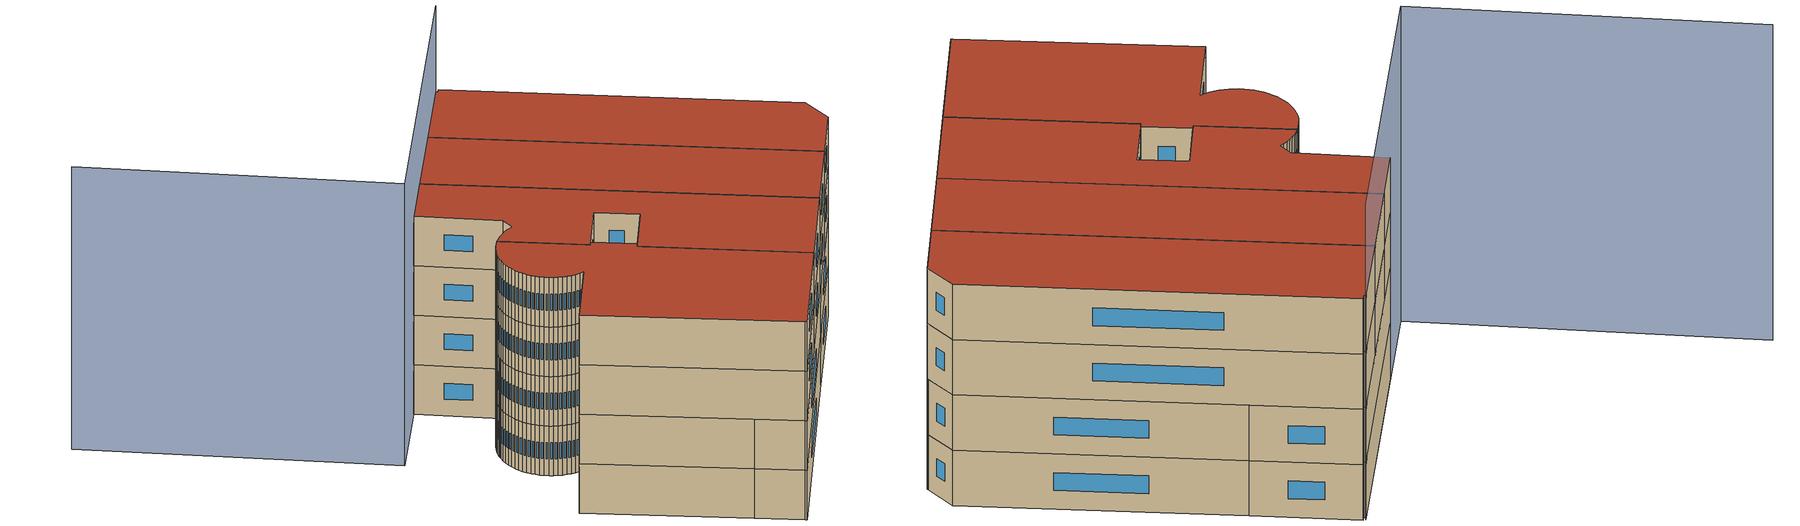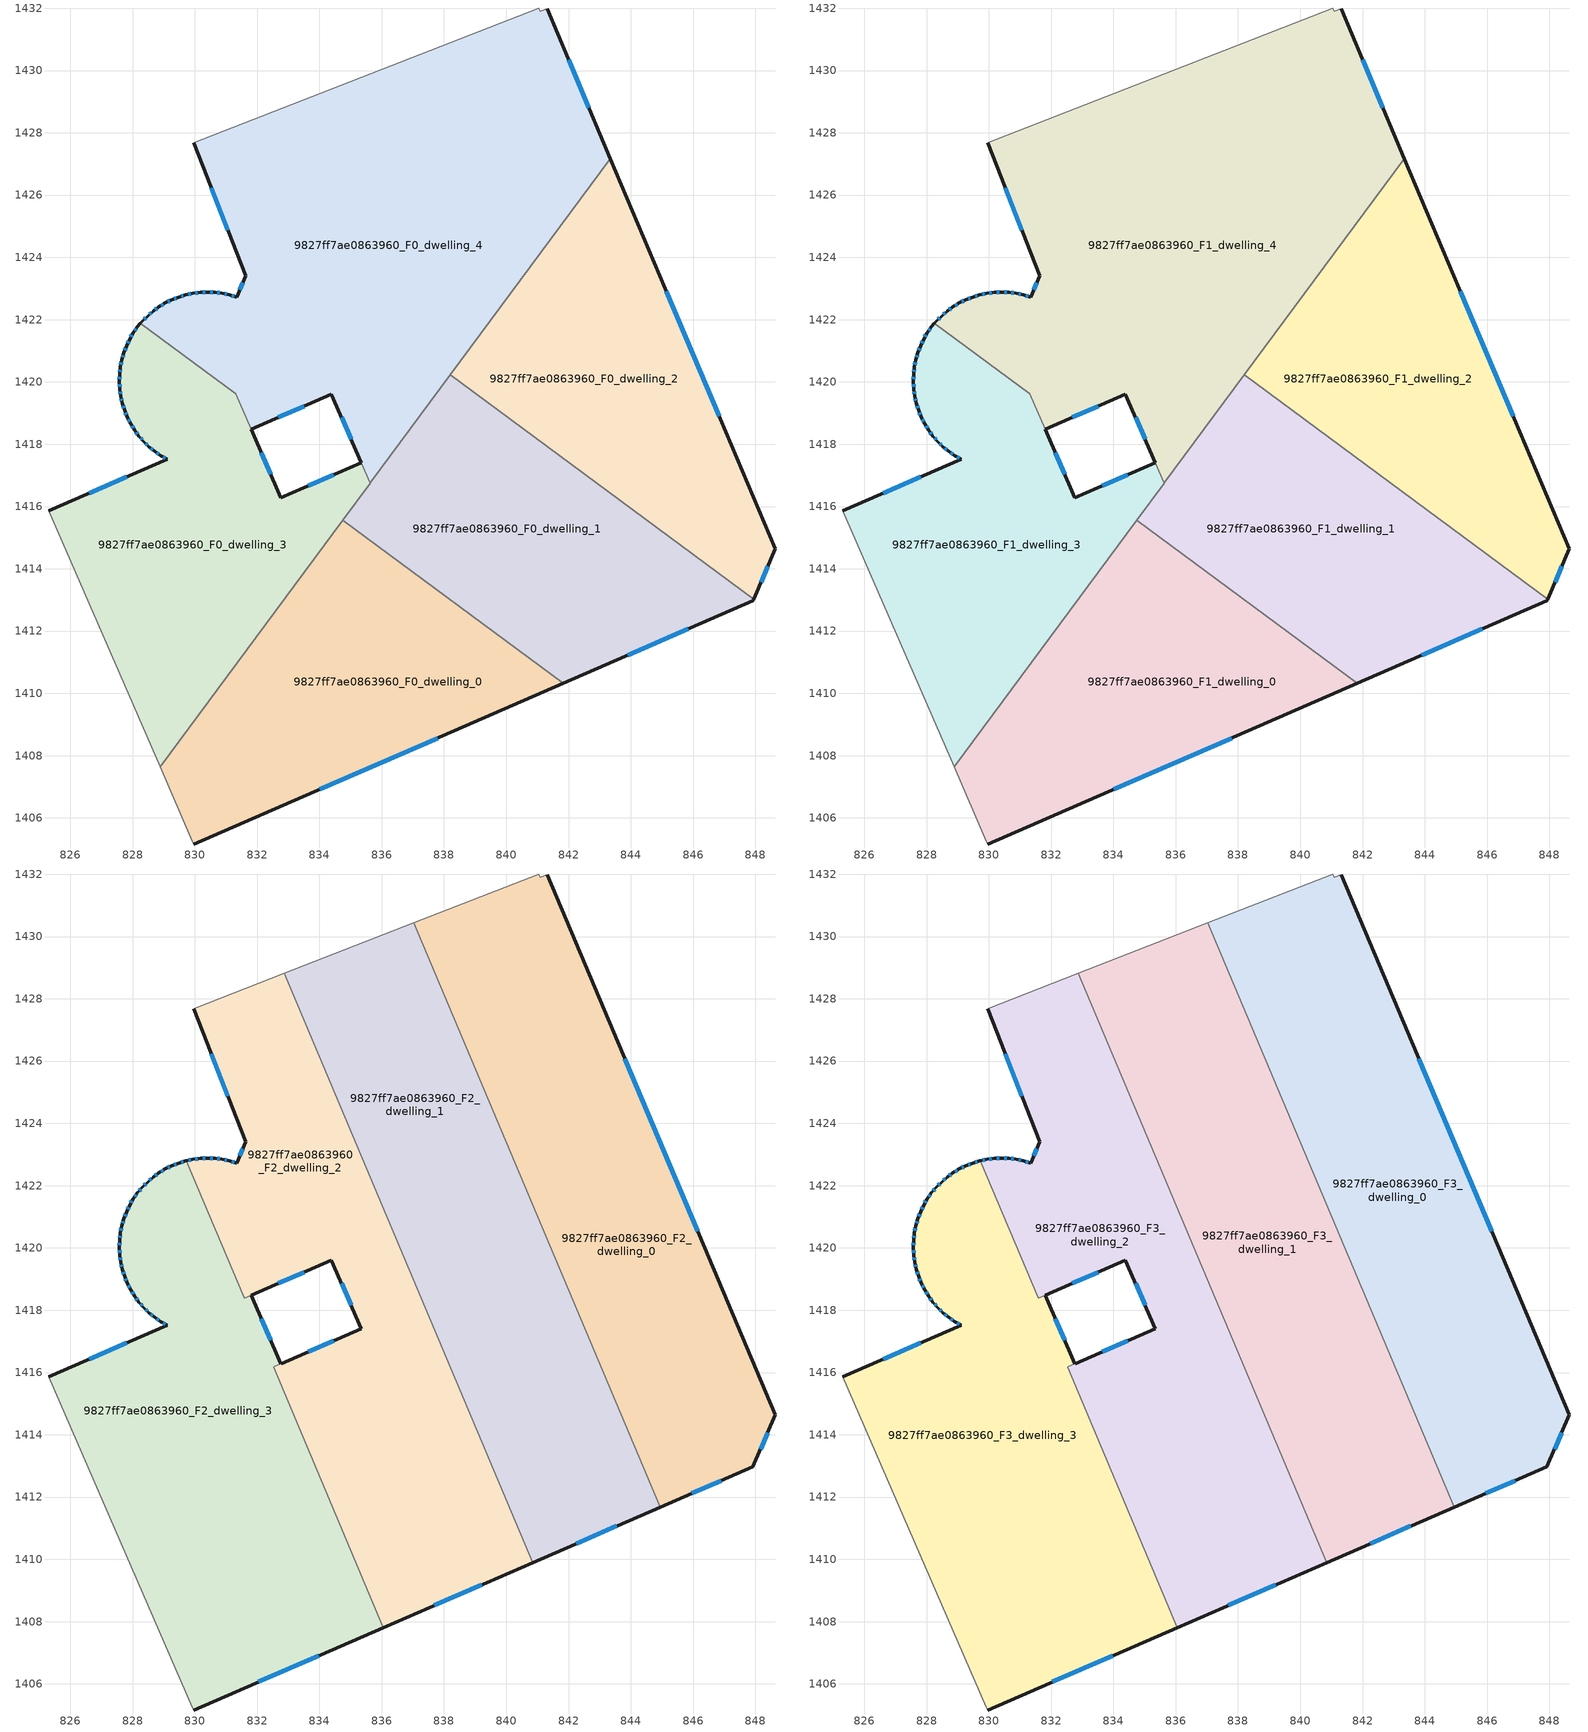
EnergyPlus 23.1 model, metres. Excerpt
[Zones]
9827ff7ae0863960_F0_dwelling_0
 floor ground (EU_floor_Construction): 841.83,1410.32 829.97,1405.16 829.93,1405.25 828.89,1407.64 834.75,1415.57 z0
 wall outside (EU_wall_Construction): 829.97,1405.16 841.83,1410.32 z0:3
 wall to 9827ff7ae0863960_F0_dwelling_1 (EU_wall_Construction): 841.83,1410.32 834.75,1415.57 z0:3
 wall adiabatic (EU_wall_Construction): 828.89,1407.64 829.93,1405.25 829.97,1405.16 z0:3
 wall to 9827ff7ae0863960_F0_dwelling_3 (EU_wall_Construction): 834.75,1415.57 828.89,1407.64 z0:3
 window (EU_Window_Construction): 834,1406.92 837.79,1408.57 z1.02:1.98
9827ff7ae0863960_F0_dwelling_1
 floor ground (EU_floor_Construction): 847.94,1413.02 847.92,1412.97 841.83,1410.32 834.75,1415.57 838.21,1420.23 z0
 wall outside (EU_wall_Construction): 841.83,1410.32 847.92,1412.97 847.94,1413.02 z0:3
 wall to 9827ff7ae0863960_F0_dwelling_2 (EU_wall_Construction): 847.94,1413.02 838.21,1420.23 z0:3
 wall to 9827ff7ae0863960_F0_dwelling_4 (EU_wall_Construction): 838.21,1420.23 835.63,1416.76 z0:3
 wall to 9827ff7ae0863960_F0_dwelling_3 (EU_wall_Construction): 835.63,1416.75 834.75,1415.56 z0:3
 window (EU_Window_Construction): 843.9,1411.22 845.85,1412.07 z1.02:1.98
9827ff7ae0863960_F0_dwelling_2
 floor ground (EU_floor_Construction): 843.34,1427.17 848.64,1414.64 847.94,1413.02 838.21,1420.23 z0
 wall outside (EU_wall_Construction): 847.94,1413.02 848.64,1414.64 843.34,1427.17 z0:3
 wall to 9827ff7ae0863960_F0_dwelling_4 (EU_wall_Construction): 843.34,1427.17 838.21,1420.23 z0:3
 window (EU_Window_Construction): 846.83,1418.9 845.14,1422.91 / 848.18,1413.57 848.4,1414.09 z1.02:1.98
9827ff7ae0863960_F0_dwelling_3
 floor ground (EU_floor_Construction): 835.34,1417.41 835.63,1416.75 828.89,1407.64 825.31,1415.87 829.11,1417.52 828.91,1417.63 828.71,1417.77 828.53,1417.92 828.36,1418.08 828.2,1418.26 828.07,1418.45 827.94,1418.66 827.83,1418.87 827.74,1419.08 827.67,1419.31 827.62,1419.54 827.59,1419.77 827.58,1420.01 827.58,1420.24 827.61,1420.48 827.66,1420.71 827.72,1420.94 827.81,1421.16 827.91,1421.38 828.02,1421.58 828.16,1421.77 828.26,1421.88 831.31,1419.62 832.76,1416.28 z0
 wall outside (EU_wall_Construction): 828.26,1421.88 828.16,1421.77 828.02,1421.58 827.91,1421.38 827.81,1421.16 827.72,1420.94 827.66,1420.71 827.61,1420.48 827.58,1420.24 827.58,1420.01 827.59,1419.77 827.62,1419.54 827.67,1419.31 827.74,1419.08 827.83,1418.87 827.94,1418.66 828.07,1418.45 828.2,1418.26 828.36,1418.08 828.53,1417.92 828.71,1417.77 828.91,1417.63 829.11,1417.52 825.31,1415.87 / 835.34,1417.41 832.76,1416.28 831.81,1418.48 z0:3
 wall to 9827ff7ae0863960_F0_dwelling_4 (EU_wall_Construction): 831.81,1418.48 831.31,1419.62 828.26,1421.88 / 835.63,1416.75 835.34,1417.41 z0:3
 wall adiabatic (EU_wall_Construction): 825.31,1415.87 828.89,1407.64 z0:3
 window (EU_Window_Construction): 828.11,1418.39 828.15,1418.33 / 827.98,1418.59 828.02,1418.52 / 827.87,1418.79 827.9,1418.73 / 827.77,1419.01 827.8,1418.94 / 827.7,1419.23 827.72,1419.16 / 827.64,1419.46 827.65,1419.39 / 827.6,1419.69 827.61,1419.62 / 827.58,1419.93 827.59,1419.85 / 827.58,1420.16 827.58,1420.09 / 827.6,1420.4 827.59,1420.32 / 827.64,1420.63 827.63,1420.56 / 827.7,1420.86 827.68,1420.79 / 827.78,1421.09 827.75,1421.02 / 827.87,1421.3 827.84,1421.24 / 827.98,1421.51 827.94,1421.44 / 828.11,1421.71 828.07,1421.64 / 832.44,1417.03 832.13,1417.73 / 834.47,1417.02 833.64,1416.66 / 827.82,1416.96 826.6,1416.43 / 828.98,1417.59 829.04,1417.56 / 828.78,1417.72 828.84,1417.68 / 828.59,1417.87 828.65,1417.82 / 828.42,1418.03 828.47,1417.97 / 828.26,1418.2 828.31,1418.14 z1.02:1.98
9827ff7ae0863960_F0_dwelling_4
 floor ground (EU_floor_Construction): 841.31,1431.98 843.34,1427.17 835.63,1416.75 834.39,1419.61 831.81,1418.48 831.31,1419.62 828.26,1421.88 828.31,1421.95 828.48,1422.12 828.66,1422.27 828.85,1422.41 829.06,1422.54 829.26,1422.64 829.48,1422.72 829.71,1422.8 829.94,1422.84 830.18,1422.88 830.41,1422.88 830.65,1422.87 830.88,1422.85 831.11,1422.79 831.34,1422.73 831.63,1423.41 829.96,1427.68 841.04,1432.01 841.09,1431.91 z0
 wall outside (EU_wall_Construction): 831.81,1418.48 834.39,1419.61 835.34,1417.41 / 829.96,1427.68 831.63,1423.41 831.34,1422.73 831.11,1422.79 830.88,1422.85 830.65,1422.87 830.41,1422.88 830.18,1422.88 829.94,1422.84 829.71,1422.8 829.48,1422.72 829.26,1422.64 829.06,1422.54 828.85,1422.41 828.66,1422.27 828.48,1422.12 828.31,1421.95 828.26,1421.88 / 843.34,1427.17 841.31,1431.98 z0:3
 wall adiabatic (EU_wall_Construction): 841.31,1431.98 841.09,1431.91 841.04,1432.01 829.96,1427.68 z0:3
 window (EU_Window_Construction): 834.71,1418.86 835.02,1418.16 / 832.68,1418.87 833.51,1419.23 / 828.43,1422.06 828.37,1422.01 / 828.6,1422.22 828.54,1422.17 / 828.78,1422.36 828.72,1422.32 / 828.98,1422.49 828.92,1422.45 / 829.19,1422.6 829.13,1422.57 / 829.41,1422.69 829.34,1422.67 / 829.63,1422.77 829.56,1422.75 / 829.86,1422.83 829.79,1422.81 / 830.1,1422.86 830.02,1422.85 / 830.33,1422.88 830.26,1422.88 / 830.57,1422.88 830.49,1422.88 / 830.8,1422.86 830.73,1422.87 / 831.03,1422.81 830.96,1422.83 / 831.26,1422.75 831.19,1422.77 / 831.53,1423.18 831.44,1422.96 / 830.53,1426.23 831.06,1424.86 / 842.65,1428.81 842,1430.35 z1.02:1.98
9827ff7ae0863960_F1_dwelling_0
 floor to 9827ff7ae0863960_F0_dwelling_0 (EU_floor_Construction): 841.83,1410.32 829.97,1405.16 829.93,1405.25 828.89,1407.64 834.75,1415.57 z3
 wall outside (EU_wall_Construction): 829.97,1405.16 841.83,1410.32 z3:6
 wall to 9827ff7ae0863960_F1_dwelling_1 (EU_wall_Construction): 841.83,1410.32 834.75,1415.57 z3:6
 wall adiabatic (EU_wall_Construction): 828.89,1407.64 829.93,1405.25 829.97,1405.16 z3:6
 wall to 9827ff7ae0863960_F1_dwelling_3 (EU_wall_Construction): 834.75,1415.57 828.89,1407.64 z3:6
 window (EU_Window_Construction): 834,1406.92 837.79,1408.57 z4.02:4.98
9827ff7ae0863960_F1_dwelling_1
 floor to 9827ff7ae0863960_F0_dwelling_1 (EU_floor_Construction): 847.94,1413.02 847.92,1412.97 841.83,1410.32 834.75,1415.57 838.21,1420.23 z3
 wall outside (EU_wall_Construction): 841.83,1410.32 847.92,1412.97 847.94,1413.02 z3:6
 wall to 9827ff7ae0863960_F1_dwelling_2 (EU_wall_Construction): 847.94,1413.02 838.21,1420.23 z3:6
 wall to 9827ff7ae0863960_F1_dwelling_4 (EU_wall_Construction): 838.21,1420.23 835.63,1416.76 z3:6
 wall to 9827ff7ae0863960_F1_dwelling_3 (EU_wall_Construction): 835.63,1416.75 834.75,1415.56 z3:6
 window (EU_Window_Construction): 843.9,1411.22 845.85,1412.07 z4.02:4.98
9827ff7ae0863960_F1_dwelling_2
 floor to 9827ff7ae0863960_F0_dwelling_2 (EU_floor_Construction): 843.34,1427.17 848.64,1414.64 847.94,1413.02 838.21,1420.23 z3
 wall outside (EU_wall_Construction): 847.94,1413.02 848.64,1414.64 843.34,1427.17 z3:6
 wall to 9827ff7ae0863960_F1_dwelling_4 (EU_wall_Construction): 843.34,1427.17 838.21,1420.23 z3:6
 window (EU_Window_Construction): 846.83,1418.9 845.14,1422.91 / 848.18,1413.57 848.4,1414.09 z4.02:4.98
9827ff7ae0863960_F1_dwelling_3
 floor to 9827ff7ae0863960_F0_dwelling_3 (EU_floor_Construction): 835.34,1417.41 835.63,1416.75 828.89,1407.64 825.31,1415.87 829.11,1417.52 828.91,1417.63 828.71,1417.77 828.53,1417.92 828.36,1418.08 828.2,1418.26 828.07,1418.45 827.94,1418.66 827.83,1418.87 827.74,1419.08 827.67,1419.31 827.62,1419.54 827.59,1419.77 827.58,1420.01 827.58,1420.24 827.61,1420.48 827.66,1420.71 827.72,1420.94 827.81,1421.16 827.91,1421.38 828.02,1421.58 828.16,1421.77 828.26,1421.88 831.31,1419.62 832.76,1416.28 z3
 wall outside (EU_wall_Construction): 828.26,1421.88 828.16,1421.77 828.02,1421.58 827.91,1421.38 827.81,1421.16 827.72,1420.94 827.66,1420.71 827.61,1420.48 827.58,1420.24 827.58,1420.01 827.59,1419.77 827.62,1419.54 827.67,1419.31 827.74,1419.08 827.83,1418.87 827.94,1418.66 828.07,1418.45 828.2,1418.26 828.36,1418.08 828.53,1417.92 828.71,1417.77 828.91,1417.63 829.11,1417.52 825.31,1415.87 / 835.34,1417.41 832.76,1416.28 831.81,1418.48 z3:6
 wall to 9827ff7ae0863960_F1_dwelling_4 (EU_wall_Construction): 831.81,1418.48 831.31,1419.62 828.26,1421.88 / 835.63,1416.75 835.34,1417.41 z3:6
 wall adiabatic (EU_wall_Construction): 825.31,1415.87 828.89,1407.64 z3:6
 window (EU_Window_Construction): 828.11,1418.39 828.15,1418.33 / 827.98,1418.59 828.02,1418.52 / 827.87,1418.79 827.9,1418.73 / 827.77,1419.01 827.8,1418.94 / 827.7,1419.23 827.72,1419.16 / 827.64,1419.46 827.65,1419.39 / 827.6,1419.69 827.61,1419.62 / 827.58,1419.93 827.59,1419.85 / 827.58,1420.16 827.58,1420.09 / 827.6,1420.4 827.59,1420.32 / 827.64,1420.63 827.63,1420.56 / 827.7,1420.86 827.68,1420.79 / 827.78,1421.09 827.75,1421.02 / 827.87,1421.3 827.84,1421.24 / 827.98,1421.51 827.94,1421.44 / 828.11,1421.71 828.07,1421.64 / 832.44,1417.03 832.13,1417.73 / 834.47,1417.02 833.64,1416.66 / 827.82,1416.96 826.6,1416.43 / 828.98,1417.59 829.04,1417.56 / 828.78,1417.72 828.84,1417.68 / 828.59,1417.87 828.65,1417.82 / 828.42,1418.03 828.47,1417.97 / 828.26,1418.2 828.31,1418.14 z4.02:4.98
9827ff7ae0863960_F1_dwelling_4
 floor to 9827ff7ae0863960_F0_dwelling_4 (EU_floor_Construction): 841.31,1431.98 843.34,1427.17 835.63,1416.75 834.39,1419.61 831.81,1418.48 831.31,1419.62 828.26,1421.88 828.31,1421.95 828.48,1422.12 828.66,1422.27 828.85,1422.41 829.06,1422.54 829.26,1422.64 829.48,1422.72 829.71,1422.8 829.94,1422.84 830.18,1422.88 830.41,1422.88 830.65,1422.87 830.88,1422.85 831.11,1422.79 831.34,1422.73 831.63,1423.41 829.96,1427.68 841.04,1432.01 841.09,1431.91 z3
 wall outside (EU_wall_Construction): 831.81,1418.48 834.39,1419.61 835.34,1417.41 / 829.96,1427.68 831.63,1423.41 831.34,1422.73 831.11,1422.79 830.88,1422.85 830.65,1422.87 830.41,1422.88 830.18,1422.88 829.94,1422.84 829.71,1422.8 829.48,1422.72 829.26,1422.64 829.06,1422.54 828.85,1422.41 828.66,1422.27 828.48,1422.12 828.31,1421.95 828.26,1421.88 / 843.34,1427.17 841.31,1431.98 z3:6
 wall adiabatic (EU_wall_Construction): 841.31,1431.98 841.09,1431.91 841.04,1432.01 829.96,1427.68 z3:6
 window (EU_Window_Construction): 834.71,1418.86 835.02,1418.16 / 832.68,1418.87 833.51,1419.23 / 828.43,1422.06 828.37,1422.01 / 828.6,1422.22 828.54,1422.17 / 828.78,1422.36 828.72,1422.32 / 828.98,1422.49 828.92,1422.45 / 829.19,1422.6 829.13,1422.57 / 829.41,1422.69 829.34,1422.67 / 829.63,1422.77 829.56,1422.75 / 829.86,1422.83 829.79,1422.81 / 830.1,1422.86 830.02,1422.85 / 830.33,1422.88 830.26,1422.88 / 830.57,1422.88 830.49,1422.88 / 830.8,1422.86 830.73,1422.87 / 831.03,1422.81 830.96,1422.83 / 831.26,1422.75 831.19,1422.77 / 831.53,1423.18 831.44,1422.96 / 830.53,1426.23 831.06,1424.86 / 842.65,1428.81 842,1430.35 z4.02:4.98
9827ff7ae0863960_F2_dwelling_0
 floor to 9827ff7ae0863960_F1_dwelling_2 (EU_floor_Construction): 843.34,1427.17 848.64,1414.64 847.94,1413.02 842.76,1416.86 840.2,1422.93 z6
 floor to 9827ff7ae0863960_F1_dwelling_1 (EU_floor_Construction): 847.94,1413.02 847.92,1412.97 844.95,1411.68 842.76,1416.86 z6
 floor to 9827ff7ae0863960_F1_dwelling_4 (EU_floor_Construction): 841.31,1431.98 843.34,1427.17 840.2,1422.93 837.03,1430.44 841.04,1432.01 841.09,1431.91 z6
 wall outside (EU_wall_Construction): 844.95,1411.68 847.92,1412.97 848.64,1414.64 841.31,1431.98 z6:9
 wall adiabatic (EU_wall_Construction): 841.31,1431.98 841.09,1431.91 841.04,1432.01 837.03,1430.44 z6:9
 wall to 9827ff7ae0863960_F2_dwelling_1 (EU_wall_Construction): 837.03,1430.44 844.95,1411.68 z6:9
 window (EU_Window_Construction): 846.14,1420.54 843.8,1426.08 / 848.16,1413.54 848.39,1414.07 / 845.96,1412.12 846.91,1412.53 z7.02:7.98
9827ff7ae0863960_F2_dwelling_1
 floor to 9827ff7ae0863960_F1_dwelling_1 (EU_floor_Construction): 842.76,1416.86 844.95,1411.68 841.83,1410.32 840.14,1411.57 837.11,1418.76 838.21,1420.23 z6
 floor to 9827ff7ae0863960_F1_dwelling_2 (EU_floor_Construction): 840.2,1422.93 842.76,1416.86 838.21,1420.23 z6
 floor to 9827ff7ae0863960_F1_dwelling_0 (EU_floor_Construction): 841.83,1410.32 840.85,1409.9 840.14,1411.57 z6
 floor to 9827ff7ae0863960_F1_dwelling_4 (EU_floor_Construction): 837.03,1430.44 840.2,1422.93 837.11,1418.76 832.87,1428.81 z6
 wall outside (EU_wall_Construction): 840.85,1409.9 844.95,1411.68 z6:9
 wall to 9827ff7ae0863960_F2_dwelling_2 (EU_wall_Construction): 832.87,1428.81 840.85,1409.9 z6:9
 wall adiabatic (EU_wall_Construction): 837.03,1430.44 832.87,1428.81 z6:9
 window (EU_Window_Construction): 842.25,1410.5 843.55,1411.07 z7.02:7.98
9827ff7ae0863960_F2_dwelling_2
 floor to 9827ff7ae0863960_F1_dwelling_4 (EU_floor_Construction): 832.87,1428.81 837.11,1418.76 835.63,1416.75 834.39,1419.61 831.8,1418.48 831.31,1419.62 830.96,1419.88 829.73,1422.8 829.94,1422.84 830.18,1422.88 830.41,1422.88 830.65,1422.87 830.88,1422.85 831.11,1422.79 831.34,1422.73 831.63,1423.41 829.96,1427.68 z6
 floor to 9827ff7ae0863960_F1_dwelling_0 (EU_floor_Construction): 840.14,1411.57 840.85,1409.9 836.06,1407.81 833.5,1413.88 834.75,1415.57 z6
 floor to 9827ff7ae0863960_F1_dwelling_1 (EU_floor_Construction): 837.11,1418.76 840.14,1411.57 834.75,1415.57 z6
 floor to 9827ff7ae0863960_F1_dwelling_3 (EU_floor_Construction): 831.31,1419.62 831.8,1418.48 831.59,1418.39 830.96,1419.88 z6; 835.34,1417.41 835.63,1416.75 833.5,1413.88 832.53,1416.17 z6
 wall outside (EU_wall_Construction): 829.96,1427.68 831.63,1423.41 831.34,1422.73 831.11,1422.79 830.88,1422.85 830.65,1422.87 830.41,1422.88 830.18,1422.88 829.94,1422.84 829.73,1422.8 / 836.06,1407.81 840.85,1409.9 / 831.8,1418.48 834.39,1419.61 835.34,1417.41 832.77,1416.28 z6:9
 wall adiabatic (EU_wall_Construction): 832.87,1428.81 829.96,1427.68 z6:9
 wall to 9827ff7ae0863960_F2_dwelling_3 (EU_wall_Construction): 832.76,1416.28 832.53,1416.18 / 831.59,1418.39 831.8,1418.48 / 829.73,1422.8 831.59,1418.4 / 832.53,1416.17 836.06,1407.81 z6:9
 window (EU_Window_Construction): 834.47,1417.02 833.64,1416.67 / 834.71,1418.86 835.02,1418.16 / 829.87,1422.83 829.8,1422.81 / 830.1,1422.86 830.02,1422.85 / 830.33,1422.88 830.26,1422.88 / 830.57,1422.88 830.49,1422.88 / 830.8,1422.86 830.73,1422.87 / 831.03,1422.81 830.96,1422.83 / 831.26,1422.75 831.19,1422.77 / 831.53,1423.18 831.44,1422.96 / 830.53,1426.23 831.06,1424.86 / 837.69,1408.52 839.22,1409.19 / 832.68,1418.87 833.51,1419.23 z7.02:7.98
9827ff7ae0863960_F2_dwelling_3
 floor to 9827ff7ae0863960_F1_dwelling_0 (EU_floor_Construction): 833.5,1413.88 836.06,1407.81 829.97,1405.16 829.93,1405.25 828.89,1407.64 z6
 floor to 9827ff7ae0863960_F1_dwelling_3 (EU_floor_Construction): 830.96,1419.88 831.59,1418.39 831.81,1418.48 832.76,1416.28 832.53,1416.18 833.5,1413.88 828.89,1407.64 825.31,1415.87 829.11,1417.52 828.91,1417.63 828.71,1417.77 828.53,1417.92 828.36,1418.08 828.2,1418.26 828.07,1418.45 827.94,1418.66 827.83,1418.87 827.74,1419.08 827.67,1419.31 827.62,1419.54 827.59,1419.77 827.58,1420.01 827.58,1420.24 827.61,1420.48 827.66,1420.71 827.72,1420.94 827.81,1421.16 827.91,1421.38 828.02,1421.58 828.16,1421.77 828.26,1421.88 z6
 floor to 9827ff7ae0863960_F1_dwelling_4 (EU_floor_Construction): 829.73,1422.8 830.96,1419.88 828.26,1421.88 828.31,1421.95 828.48,1422.12 828.66,1422.27 828.85,1422.41 829.06,1422.54 829.26,1422.64 829.48,1422.72 829.71,1422.8 z6
 wall outside (EU_wall_Construction): 829.73,1422.8 829.71,1422.8 829.48,1422.72 829.26,1422.64 829.06,1422.54 828.85,1422.41 828.66,1422.27 828.48,1422.12 828.31,1421.95 828.16,1421.77 828.02,1421.58 827.91,1421.38 827.81,1421.16 827.72,1420.94 827.66,1420.71 827.61,1420.48 827.58,1420.24 827.58,1420.01 827.59,1419.77 827.62,1419.54 827.67,1419.31 827.74,1419.08 827.83,1418.87 827.94,1418.66 828.07,1418.45 828.2,1418.26 828.36,1418.08 828.53,1417.92 828.71,1417.77 828.91,1417.63 829.11,1417.52 825.31,1415.87 / 832.76,1416.28 831.81,1418.48 / 829.97,1405.16 836.06,1407.81 z6:9
 wall adiabatic (EU_wall_Construction): 825.31,1415.87 829.93,1405.25 829.97,1405.16 z6:9
 window (EU_Window_Construction): 828.78,1417.72 828.84,1417.68 / 828.59,1417.87 828.65,1417.82 / 828.42,1418.03 828.47,1417.97 / 828.26,1418.2 828.31,1418.14 / 828.11,1418.39 828.15,1418.33 / 827.98,1418.59 828.02,1418.52 / 827.87,1418.79 827.9,1418.73 / 827.77,1419.01 827.8,1418.94 / 827.7,1419.23 827.72,1419.16 / 827.64,1419.46 827.65,1419.39 / 827.6,1419.69 827.61,1419.62 / 827.58,1419.93 827.59,1419.85 / 827.58,1420.16 827.58,1420.09 / 827.6,1420.4 827.59,1420.32 / 827.64,1420.63 827.63,1420.56 / 827.7,1420.86 827.68,1420.79 / 827.78,1421.09 827.75,1421.02 / 827.87,1421.3 827.84,1421.24 / 827.98,1421.51 827.94,1421.44 / 828.11,1421.71 828.07,1421.64 / 828.26,1421.89 828.21,1421.83 / 828.43,1422.06 828.37,1422.01 / 828.6,1422.22 828.54,1422.17 / 828.78,1422.36 828.72,1422.32 / 828.98,1422.49 828.92,1422.45 / 829.19,1422.6 829.13,1422.57 / 829.41,1422.69 829.34,1422.67 / 829.63,1422.77 829.56,1422.75 / 832.44,1417.03 832.13,1417.73 / 832.04,1406.06 833.98,1406.91 / 827.82,1416.96 826.6,1416.43 / 828.98,1417.59 829.04,1417.56 z7.02:7.98
9827ff7ae0863960_F3_dwelling_0
 floor to 9827ff7ae0863960_F2_dwelling_0 (EU_floor_Construction): 841.31,1431.98 848.64,1414.64 847.92,1412.97 844.95,1411.68 837.03,1430.44 841.04,1432.01 841.09,1431.91 z9
 wall outside (EU_wall_Construction): 844.95,1411.68 847.92,1412.97 848.64,1414.64 841.31,1431.98 z9:12
 wall adiabatic (EU_wall_Construction): 841.31,1431.98 841.09,1431.91 841.04,1432.01 837.03,1430.44 z9:12
 wall to 9827ff7ae0863960_F3_dwelling_1 (EU_wall_Construction): 837.03,1430.44 844.95,1411.68 z9:12
 window (EU_Window_Construction): 846.14,1420.54 843.8,1426.08 / 848.16,1413.54 848.39,1414.07 / 845.96,1412.12 846.91,1412.53 z10.02:10.98
 roof outside (EU_roof_Construction): 847.92,1412.97 848.64,1414.64 841.31,1431.98 841.09,1431.91 841.04,1432.01 837.03,1430.44 844.95,1411.68 z12
9827ff7ae0863960_F3_dwelling_1
 floor to 9827ff7ae0863960_F2_dwelling_1 (EU_floor_Construction): 837.03,1430.44 844.95,1411.68 840.85,1409.9 832.87,1428.81 z9
 wall outside (EU_wall_Construction): 840.85,1409.9 844.95,1411.68 z9:12
 wall to 9827ff7ae0863960_F3_dwelling_2 (EU_wall_Construction): 832.87,1428.81 840.85,1409.9 z9:12
 wall adiabatic (EU_wall_Construction): 837.03,1430.44 832.87,1428.81 z9:12
 window (EU_Window_Construction): 842.25,1410.5 843.55,1411.07 z10.02:10.98
 roof outside (EU_roof_Construction): 844.95,1411.68 837.03,1430.44 832.87,1428.81 840.85,1409.9 z12
9827ff7ae0863960_F3_dwelling_2
 floor to 9827ff7ae0863960_F2_dwelling_2 (EU_floor_Construction): 832.87,1428.81 840.85,1409.9 836.06,1407.81 832.53,1416.18 832.77,1416.28 835.34,1417.41 834.39,1419.61 831.59,1418.4 829.73,1422.8 829.94,1422.84 830.18,1422.88 830.41,1422.88 830.65,1422.87 830.88,1422.85 831.11,1422.79 831.34,1422.73 831.63,1423.41 829.96,1427.68 z9
 wall outside (EU_wall_Construction): 829.96,1427.68 831.63,1423.41 831.34,1422.73 831.11,1422.79 830.88,1422.85 830.65,1422.87 830.41,1422.88 830.18,1422.88 829.94,1422.84 829.73,1422.8 / 836.06,1407.81 840.85,1409.9 / 831.8,1418.48 834.39,1419.61 835.34,1417.41 832.77,1416.28 z9:12
 wall adiabatic (EU_wall_Construction): 832.87,1428.81 829.96,1427.68 z9:12
 wall to 9827ff7ae0863960_F3_dwelling_3 (EU_wall_Construction): 832.76,1416.28 832.53,1416.18 / 831.59,1418.39 831.8,1418.48 / 829.73,1422.8 831.59,1418.4 / 832.53,1416.17 836.06,1407.81 z9:12
 window (EU_Window_Construction): 834.47,1417.02 833.64,1416.67 / 834.71,1418.86 835.02,1418.16 / 829.87,1422.83 829.8,1422.81 / 830.1,1422.86 830.02,1422.85 / 830.33,1422.88 830.26,1422.88 / 830.57,1422.88 830.49,1422.88 / 830.8,1422.86 830.73,1422.87 / 831.03,1422.81 830.96,1422.83 / 831.26,1422.75 831.19,1422.77 / 831.53,1423.18 831.44,1422.96 / 830.53,1426.23 831.06,1424.86 / 837.69,1408.52 839.22,1409.19 / 832.68,1418.87 833.51,1419.23 z10.02:10.98
 roof outside (EU_roof_Construction): 840.85,1409.9 832.87,1428.81 829.96,1427.68 831.63,1423.41 831.34,1422.73 831.11,1422.79 830.88,1422.85 830.65,1422.87 830.41,1422.88 830.18,1422.88 829.94,1422.84 829.73,1422.8 831.59,1418.4 834.39,1419.61 835.34,1417.41 832.77,1416.28 832.53,1416.18 836.06,1407.81 z12
9827ff7ae0863960_F3_dwelling_3
 floor to 9827ff7ae0863960_F2_dwelling_3 (EU_floor_Construction): 831.81,1418.48 832.76,1416.28 832.53,1416.18 836.06,1407.81 829.97,1405.16 829.93,1405.25 825.31,1415.87 829.11,1417.52 828.91,1417.63 828.71,1417.77 828.53,1417.92 828.36,1418.08 828.2,1418.26 828.07,1418.45 827.94,1418.66 827.83,1418.87 827.74,1419.08 827.67,1419.31 827.62,1419.54 827.59,1419.77 827.58,1420.01 827.58,1420.24 827.61,1420.48 827.66,1420.71 827.72,1420.94 827.81,1421.16 827.91,1421.38 828.02,1421.58 828.16,1421.77 828.31,1421.95 828.48,1422.12 828.66,1422.27 828.85,1422.41 829.06,1422.54 829.26,1422.64 829.48,1422.72 829.71,1422.8 829.73,1422.8 831.59,1418.39 z9
 wall outside (EU_wall_Construction): 829.73,1422.8 829.71,1422.8 829.48,1422.72 829.26,1422.64 829.06,1422.54 828.85,1422.41 828.66,1422.27 828.48,1422.12 828.31,1421.95 828.16,1421.77 828.02,1421.58 827.91,1421.38 827.81,1421.16 827.72,1420.94 827.66,1420.71 827.61,1420.48 827.58,1420.24 827.58,1420.01 827.59,1419.77 827.62,1419.54 827.67,1419.31 827.74,1419.08 827.83,1418.87 827.94,1418.66 828.07,1418.45 828.2,1418.26 828.36,1418.08 828.53,1417.92 828.71,1417.77 828.91,1417.63 829.11,1417.52 825.31,1415.87 / 832.76,1416.28 831.81,1418.48 / 829.97,1405.16 836.06,1407.81 z9:12
 wall adiabatic (EU_wall_Construction): 825.31,1415.87 829.93,1405.25 829.97,1405.16 z9:12
 window (EU_Window_Construction): 828.78,1417.72 828.84,1417.68 / 828.59,1417.87 828.65,1417.82 / 828.42,1418.03 828.47,1417.97 / 828.26,1418.2 828.31,1418.14 / 828.11,1418.39 828.15,1418.33 / 827.98,1418.59 828.02,1418.52 / 827.87,1418.79 827.9,1418.73 / 827.77,1419.01 827.8,1418.94 / 827.7,1419.23 827.72,1419.16 / 827.64,1419.46 827.65,1419.39 / 827.6,1419.69 827.61,1419.62 / 827.58,1419.93 827.59,1419.85 / 827.58,1420.16 827.58,1420.09 / 827.6,1420.4 827.59,1420.32 / 827.64,1420.63 827.63,1420.56 / 827.7,1420.86 827.68,1420.79 / 827.78,1421.09 827.75,1421.02 / 827.87,1421.3 827.84,1421.24 / 827.98,1421.51 827.94,1421.44 / 828.11,1421.71 828.07,1421.64 / 828.26,1421.89 828.21,1421.83 / 828.43,1422.06 828.37,1422.01 / 828.6,1422.22 828.54,1422.17 / 828.78,1422.36 828.72,1422.32 / 828.98,1422.49 828.92,1422.45 / 829.19,1422.6 829.13,1422.57 / 829.41,1422.69 829.34,1422.67 / 829.63,1422.77 829.56,1422.75 / 832.44,1417.03 832.13,1417.73 / 832.04,1406.06 833.98,1406.91 / 827.82,1416.96 826.6,1416.43 / 828.98,1417.59 829.04,1417.56 z10.02:10.98
 roof outside (EU_roof_Construction): 836.06,1407.81 832.53,1416.18 832.76,1416.28 831.81,1418.48 831.59,1418.39 829.73,1422.8 829.71,1422.8 829.48,1422.72 829.26,1422.64 829.06,1422.54 828.85,1422.41 828.66,1422.27 828.48,1422.12 828.31,1421.95 828.16,1421.77 828.02,1421.58 827.91,1421.38 827.81,1421.16 827.72,1420.94 827.66,1420.71 827.61,1420.48 827.58,1420.24 827.58,1420.01 827.59,1419.77 827.62,1419.54 827.67,1419.31 827.74,1419.08 827.83,1418.87 827.94,1418.66 828.07,1418.45 828.2,1418.26 828.36,1418.08 828.53,1417.92 828.71,1417.77 828.91,1417.63 829.11,1417.52 825.31,1415.87 829.93,1405.25 829.97,1405.16 z12
shading: 841.24,1432.08 825.37,1425.89 / 825.37,1425.89 819.15,1441.83 z0:17.1
[Building]
EU S2 Campaign: North Axis=0; Terrain=City; Solar Distribution=FullExterior
[Site:Location]
Vienna: Latitude=48; Longitude=16.5; Time Zone=1; Elevation=183
[SizingPeriod:WeatherFileDays]
AnnualSizingPeriod: Begin Month=1; Begin Day of Month=1; End Month=12; End Day of Month=31; Day of Week for Start Day=Monday; Use Weather File Daylight Saving Period=No; Use Weather File Rain and Snow Indicators=No
[MATERIAL]
EU_InternalMass_Material: Roughness=MediumRough; Thickness=0.1; Conductivity=1; Density=1800; Specific Heat=900; Thermal Absorptance=0.9; Solar Absorptance=0.7; Visible Absorptance=0.7
[MATERIAL:NOMASS] Roughness=MediumRough; Thermal Absorptance=0.9; Solar Absorptance=0.7; Visible Absorptance=0.7
Name | Thermal Resistance
EU_wall_NoMass | 0.942466
EU_roof_NoMass | 0.551687
EU_floor_NoMass | 0.66527
[WINDOWMATERIAL:SIMPLEGLAZINGSYSTEM]
EU_Window_SimpleGlazing: UFactor=2.03367; Solar Heat Gain Coefficient=0.65; Visible Transmittance=0.65
[CONSTRUCTION]
EU_wall_Construction: EU_wall_NoMass
EU_roof_Construction: EU_roof_NoMass
EU_floor_Construction: EU_floor_NoMass
EU_Window_Construction: EU_Window_SimpleGlazing
EU_InternalMass_Construction: EU_InternalMass_Material
[ZONE] Type=1; Multiplier=1; Ceiling Height=autocalculate; Floor Area=autocalculate; Part of Total Floor Area=Yes
Name | Volume
9827ff7ae0863960_F0_dwelling_0; 9827ff7ae0863960_F1_dwelling_0 | 182.755
9827ff7ae0863960_F2_dwelling_0; 9827ff7ae0863960_F3_dwelling_0 | 274.108
9827ff7ae0863960_F0_dwelling_1; 9827ff7ae0863960_F1_dwelling_1 | 182.752
9827ff7ae0863960_F2_dwelling_1; 9827ff7ae0863960_F3_dwelling_1 | 274.109
9827ff7ae0863960_F0_dwelling_2; 9827ff7ae0863960_F1_dwelling_2 | 182.737
9827ff7ae0863960_F2_dwelling_2 | 272.321
9827ff7ae0863960_F3_dwelling_2 | 272.342
9827ff7ae0863960_F0_dwelling_3; 9827ff7ae0863960_F1_dwelling_3 | 190.262
9827ff7ae0863960_F2_dwelling_3; 9827ff7ae0863960_F3_dwelling_3 | 275.923
9827ff7ae0863960_F0_dwelling_4; 9827ff7ae0863960_F1_dwelling_4 | 357.99
[INTERNALMASS] Construction=EU_InternalMass_Construction
Name | Zone or ZoneList | Surface Area
9827ff7ae0863960_F0_dwelling_0_EU_InternalMass | 9827ff7ae0863960_F0_dwelling_0 | 60.9186
9827ff7ae0863960_F0_dwelling_1_EU_InternalMass | 9827ff7ae0863960_F0_dwelling_1 | 60.9176
9827ff7ae0863960_F0_dwelling_2_EU_InternalMass | 9827ff7ae0863960_F0_dwelling_2 | 60.9121
9827ff7ae0863960_F0_dwelling_3_EU_InternalMass | 9827ff7ae0863960_F0_dwelling_3 | 63.4202
9827ff7ae0863960_F0_dwelling_4_EU_InternalMass | 9827ff7ae0863960_F0_dwelling_4 | 119.331
9827ff7ae0863960_F1_dwelling_0_EU_InternalMass | 9827ff7ae0863960_F1_dwelling_0 | 60.9186
9827ff7ae0863960_F1_dwelling_1_EU_InternalMass | 9827ff7ae0863960_F1_dwelling_1 | 60.9176
9827ff7ae0863960_F1_dwelling_2_EU_InternalMass | 9827ff7ae0863960_F1_dwelling_2 | 60.9121
9827ff7ae0863960_F1_dwelling_3_EU_InternalMass | 9827ff7ae0863960_F1_dwelling_3 | 63.4202
9827ff7ae0863960_F1_dwelling_4_EU_InternalMass | 9827ff7ae0863960_F1_dwelling_4 | 119.331
9827ff7ae0863960_F2_dwelling_0_EU_InternalMass | 9827ff7ae0863960_F2_dwelling_0 | 91.3694
9827ff7ae0863960_F2_dwelling_1_EU_InternalMass | 9827ff7ae0863960_F2_dwelling_1 | 91.3697
9827ff7ae0863960_F2_dwelling_2_EU_InternalMass | 9827ff7ae0863960_F2_dwelling_2 | 90.7818
9827ff7ae0863960_F2_dwelling_3_EU_InternalMass | 9827ff7ae0863960_F2_dwelling_3 | 91.9736
9827ff7ae0863960_F3_dwelling_0_EU_InternalMass | 9827ff7ae0863960_F3_dwelling_0 | 91.3694
9827ff7ae0863960_F3_dwelling_1_EU_InternalMass | 9827ff7ae0863960_F3_dwelling_1 | 91.3697
9827ff7ae0863960_F3_dwelling_2_EU_InternalMass | 9827ff7ae0863960_F3_dwelling_2 | 90.7818
9827ff7ae0863960_F3_dwelling_3_EU_InternalMass | 9827ff7ae0863960_F3_dwelling_3 | 91.9736
[OTHEREQUIPMENT] Fuel Type=Electricity; Design Level Calculation Method=Watts/Area; Power per Zone Floor Area=1; Fraction Latent=0; Fraction Radiant=0; Fraction Lost=0; Carbon Dioxide Generation Rate=0; EndUse Subcategory=EU_Step8_InternalGains
Name | Zone or ZoneList or Space or SpaceList | Schedule
EU_Step8_InternalGain_9827ff7ae0863960_F0_dwelling_0_f000 | 9827ff7ae0863960_F0_dwelling_0 | EU_Step8_GainSchedule_9827ff7ae0863960_F0_dwelling_0_f000
EU_Step8_InternalGain_9827ff7ae0863960_F0_dwelling_1_f000 | 9827ff7ae0863960_F0_dwelling_1 | EU_Step8_GainSchedule_9827ff7ae0863960_F0_dwelling_1_f000
EU_Step8_InternalGain_9827ff7ae0863960_F0_dwelling_2_f000 | 9827ff7ae0863960_F0_dwelling_2 | EU_Step8_GainSchedule_9827ff7ae0863960_F0_dwelling_2_f000
EU_Step8_InternalGain_9827ff7ae0863960_F0_dwelling_3_f000 | 9827ff7ae0863960_F0_dwelling_3 | EU_Step8_GainSchedule_9827ff7ae0863960_F0_dwelling_3_f000
EU_Step8_InternalGain_9827ff7ae0863960_F0_dwelling_4_f000 | 9827ff7ae0863960_F0_dwelling_4 | EU_Step8_GainSchedule_9827ff7ae0863960_F0_dwelling_4_f000
EU_Step8_InternalGain_9827ff7ae0863960_F1_dwelling_0_f000 | 9827ff7ae0863960_F1_dwelling_0 | EU_Step8_GainSchedule_9827ff7ae0863960_F1_dwelling_0_f000
EU_Step8_InternalGain_9827ff7ae0863960_F1_dwelling_1_f000 | 9827ff7ae0863960_F1_dwelling_1 | EU_Step8_GainSchedule_9827ff7ae0863960_F1_dwelling_1_f000
EU_Step8_InternalGain_9827ff7ae0863960_F1_dwelling_2_f000 | 9827ff7ae0863960_F1_dwelling_2 | EU_Step8_GainSchedule_9827ff7ae0863960_F1_dwelling_2_f000
EU_Step8_InternalGain_9827ff7ae0863960_F1_dwelling_3_f000 | 9827ff7ae0863960_F1_dwelling_3 | EU_Step8_GainSchedule_9827ff7ae0863960_F1_dwelling_3_f000
EU_Step8_InternalGain_9827ff7ae0863960_F1_dwelling_4_f000 | 9827ff7ae0863960_F1_dwelling_4 | EU_Step8_GainSchedule_9827ff7ae0863960_F1_dwelling_4_f000
EU_Step8_InternalGain_9827ff7ae0863960_F2_dwelling_0_f000 | 9827ff7ae0863960_F2_dwelling_0 | EU_Step8_GainSchedule_9827ff7ae0863960_F2_dwelling_0_f000
EU_Step8_InternalGain_9827ff7ae0863960_F2_dwelling_1_f000 | 9827ff7ae0863960_F2_dwelling_1 | EU_Step8_GainSchedule_9827ff7ae0863960_F2_dwelling_1_f000
EU_Step8_InternalGain_9827ff7ae0863960_F2_dwelling_2_f000 | 9827ff7ae0863960_F2_dwelling_2 | EU_Step8_GainSchedule_9827ff7ae0863960_F2_dwelling_2_f000
EU_Step8_InternalGain_9827ff7ae0863960_F2_dwelling_3_f000 | 9827ff7ae0863960_F2_dwelling_3 | EU_Step8_GainSchedule_9827ff7ae0863960_F2_dwelling_3_f000
EU_Step8_InternalGain_9827ff7ae0863960_F3_dwelling_0_f000 | 9827ff7ae0863960_F3_dwelling_0 | EU_Step8_GainSchedule_9827ff7ae0863960_F3_dwelling_0_f000
EU_Step8_InternalGain_9827ff7ae0863960_F3_dwelling_1_f000 | 9827ff7ae0863960_F3_dwelling_1 | EU_Step8_GainSchedule_9827ff7ae0863960_F3_dwelling_1_f000
EU_Step8_InternalGain_9827ff7ae0863960_F3_dwelling_2_f000 | 9827ff7ae0863960_F3_dwelling_2 | EU_Step8_GainSchedule_9827ff7ae0863960_F3_dwelling_2_f000
EU_Step8_InternalGain_9827ff7ae0863960_F3_dwelling_3_f000 | 9827ff7ae0863960_F3_dwelling_3 | EU_Step8_GainSchedule_9827ff7ae0863960_F3_dwelling_3_f000
[ZONEVENTILATION:DESIGNFLOWRATE] Schedule=EU_AlwaysOn; Design Flow Rate Calculation Method=AirChanges/Hour; Air Changes per Hour=0.530523; Ventilation Type=Natural; Fan Pressure Rise=0; Fan Total Efficiency=1; Constant Term Coefficient=1; Temperature Term Coefficient=0; Velocity Term Coefficient=0; Velocity Squared Term Coefficient=0; Minimum Indoor Temperature=-100; Maximum Indoor Temperature=100; Delta Temperature=-100; Minimum Outdoor Temperature=-100; Maximum Outdoor Temperature=100; Maximum Wind Speed=40
Name | Zone or ZoneList or Space or SpaceList
EU_ConstantAir_9827ff7ae0863960_F0_dwelling_0 | 9827ff7ae0863960_F0_dwelling_0
EU_ConstantAir_9827ff7ae0863960_F0_dwelling_1 | 9827ff7ae0863960_F0_dwelling_1
EU_ConstantAir_9827ff7ae0863960_F0_dwelling_2 | 9827ff7ae0863960_F0_dwelling_2
EU_ConstantAir_9827ff7ae0863960_F0_dwelling_3 | 9827ff7ae0863960_F0_dwelling_3
EU_ConstantAir_9827ff7ae0863960_F0_dwelling_4 | 9827ff7ae0863960_F0_dwelling_4
EU_ConstantAir_9827ff7ae0863960_F1_dwelling_0 | 9827ff7ae0863960_F1_dwelling_0
EU_ConstantAir_9827ff7ae0863960_F1_dwelling_1 | 9827ff7ae0863960_F1_dwelling_1
EU_ConstantAir_9827ff7ae0863960_F1_dwelling_2 | 9827ff7ae0863960_F1_dwelling_2
EU_ConstantAir_9827ff7ae0863960_F1_dwelling_3 | 9827ff7ae0863960_F1_dwelling_3
EU_ConstantAir_9827ff7ae0863960_F1_dwelling_4 | 9827ff7ae0863960_F1_dwelling_4
EU_ConstantAir_9827ff7ae0863960_F2_dwelling_0 | 9827ff7ae0863960_F2_dwelling_0
EU_ConstantAir_9827ff7ae0863960_F2_dwelling_1 | 9827ff7ae0863960_F2_dwelling_1
EU_ConstantAir_9827ff7ae0863960_F2_dwelling_2 | 9827ff7ae0863960_F2_dwelling_2
EU_ConstantAir_9827ff7ae0863960_F2_dwelling_3 | 9827ff7ae0863960_F2_dwelling_3
EU_ConstantAir_9827ff7ae0863960_F3_dwelling_0 | 9827ff7ae0863960_F3_dwelling_0
EU_ConstantAir_9827ff7ae0863960_F3_dwelling_1 | 9827ff7ae0863960_F3_dwelling_1
EU_ConstantAir_9827ff7ae0863960_F3_dwelling_2 | 9827ff7ae0863960_F3_dwelling_2
EU_ConstantAir_9827ff7ae0863960_F3_dwelling_3 | 9827ff7ae0863960_F3_dwelling_3
[HVACTEMPLATE:THERMOSTAT] Constant Heating Setpoint=20; Constant Cooling Setpoint=50
EU_HeatOnly_9827ff7ae0863960_F0_dwelling_0; EU_HeatOnly_9827ff7ae0863960_F0_dwelling_1; EU_HeatOnly_9827ff7ae0863960_F0_dwelling_2; EU_HeatOnly_9827ff7ae0863960_F0_dwelling_3; EU_HeatOnly_9827ff7ae0863960_F0_dwelling_4; EU_HeatOnly_9827ff7ae0863960_F1_dwelling_0; EU_HeatOnly_9827ff7ae0863960_F1_dwelling_1; EU_HeatOnly_9827ff7ae0863960_F1_dwelling_2; EU_HeatOnly_9827ff7ae0863960_F1_dwelling_3; EU_HeatOnly_9827ff7ae0863960_F1_dwelling_4; EU_HeatOnly_9827ff7ae0863960_F2_dwelling_0; EU_HeatOnly_9827ff7ae0863960_F2_dwelling_1; EU_HeatOnly_9827ff7ae0863960_F2_dwelling_2; EU_HeatOnly_9827ff7ae0863960_F2_dwelling_3; EU_HeatOnly_9827ff7ae0863960_F3_dwelling_0; EU_HeatOnly_9827ff7ae0863960_F3_dwelling_1; EU_HeatOnly_9827ff7ae0863960_F3_dwelling_2; EU_HeatOnly_9827ff7ae0863960_F3_dwelling_3
[HVACTEMPLATE:ZONE:IDEALLOADSAIRSYSTEM] System Availability Schedule=EU_AlwaysOn; Maximum Heating Supply Air Temperature=50; Minimum Cooling Supply Air Temperature=13; Maximum Heating Supply Air Humidity Ratio=0.0156; Minimum Cooling Supply Air Humidity Ratio=0.0077; Heating Limit=NoLimit; Cooling Limit=NoLimit; Heating Availability Schedule=EU_AlwaysOn; Cooling Availability Schedule=EU_CoolingOff; Dehumidification Control Type=ConstantSensibleHeatRatio; Cooling Sensible Heat Ratio=0.7; Dehumidification Setpoint=60; Humidification Control Type=None; Humidification Setpoint=30; Outdoor Air Method=None; Outdoor Air Flow Rate per Person=0.00944; Outdoor Air Flow Rate per Zone Floor Area=0; Outdoor Air Flow Rate per Zone=0; Demand Controlled Ventilation Type=None; Outdoor Air Economizer Type=NoEconomizer; Heat Recovery Type=None; Sensible Heat Recovery Effectiveness=0.7; Latent Heat Recovery Effectiveness=0.65
Name | Template Thermostat
9827ff7ae0863960_F0_dwelling_0 | EU_HeatOnly_9827ff7ae0863960_F0_dwelling_0
9827ff7ae0863960_F0_dwelling_1 | EU_HeatOnly_9827ff7ae0863960_F0_dwelling_1
9827ff7ae0863960_F0_dwelling_2 | EU_HeatOnly_9827ff7ae0863960_F0_dwelling_2
9827ff7ae0863960_F0_dwelling_3 | EU_HeatOnly_9827ff7ae0863960_F0_dwelling_3
9827ff7ae0863960_F0_dwelling_4 | EU_HeatOnly_9827ff7ae0863960_F0_dwelling_4
9827ff7ae0863960_F1_dwelling_0 | EU_HeatOnly_9827ff7ae0863960_F1_dwelling_0
9827ff7ae0863960_F1_dwelling_1 | EU_HeatOnly_9827ff7ae0863960_F1_dwelling_1
9827ff7ae0863960_F1_dwelling_2 | EU_HeatOnly_9827ff7ae0863960_F1_dwelling_2
9827ff7ae0863960_F1_dwelling_3 | EU_HeatOnly_9827ff7ae0863960_F1_dwelling_3
9827ff7ae0863960_F1_dwelling_4 | EU_HeatOnly_9827ff7ae0863960_F1_dwelling_4
9827ff7ae0863960_F2_dwelling_0 | EU_HeatOnly_9827ff7ae0863960_F2_dwelling_0
9827ff7ae0863960_F2_dwelling_1 | EU_HeatOnly_9827ff7ae0863960_F2_dwelling_1
9827ff7ae0863960_F2_dwelling_2 | EU_HeatOnly_9827ff7ae0863960_F2_dwelling_2
9827ff7ae0863960_F2_dwelling_3 | EU_HeatOnly_9827ff7ae0863960_F2_dwelling_3
9827ff7ae0863960_F3_dwelling_0 | EU_HeatOnly_9827ff7ae0863960_F3_dwelling_0
9827ff7ae0863960_F3_dwelling_1 | EU_HeatOnly_9827ff7ae0863960_F3_dwelling_1
9827ff7ae0863960_F3_dwelling_2 | EU_HeatOnly_9827ff7ae0863960_F3_dwelling_2
9827ff7ae0863960_F3_dwelling_3 | EU_HeatOnly_9827ff7ae0863960_F3_dwelling_3
[SIZING:ZONE] Zone Cooling Design Supply Air Temperature Input Method=SupplyAirTemperature; Zone Cooling Design Supply Air Temperature=13; Zone Heating Design Supply Air Temperature Input Method=SupplyAirTemperature; Zone Heating Design Supply Air Temperature=50; Zone Cooling Design Supply Air Humidity Ratio=0.008; Zone Heating Design Supply Air Humidity Ratio=0.008; Cooling Design Air Flow Method=DesignDay; Cooling Design Air Flow Rate=0; Cooling Minimum Air Flow per Zone Floor Area=0.000762; Cooling Minimum Air Flow=0; Cooling Minimum Air Flow Fraction=0.2; Heating Design Air Flow Method=DesignDay; Heating Design Air Flow Rate=0; Heating Maximum Air Flow per Zone Floor Area=0.002032; Heating Maximum Air Flow=0.141576; Heating Maximum Air Flow Fraction=0.3; Account for Dedicated Outdoor Air System=No; Dedicated Outdoor Air System Control Strategy=NeutralSupplyAir; Dedicated Outdoor Air Low Setpoint Temperature for Design=autosize; Dedicated Outdoor Air High Setpoint Temperature for Design=autosize; Zone Load Sizing Method=Sensible Load Only No Latent Load; Zone Latent Cooling Design Supply Air Humidity Ratio Input Method=HumidityRatioDifference; Zone Cooling Design Supply Air Humidity Ratio Difference=0.005; Zone Latent Heating Design Supply Air Humidity Ratio Input Method=HumidityRatioDifference; Zone Humidification Design Supply Air Humidity Ratio Difference=0.005
9827ff7ae0863960_F0_dwelling_0; 9827ff7ae0863960_F0_dwelling_1; 9827ff7ae0863960_F0_dwelling_2; 9827ff7ae0863960_F0_dwelling_3; 9827ff7ae0863960_F0_dwelling_4; 9827ff7ae0863960_F1_dwelling_0; 9827ff7ae0863960_F1_dwelling_1; 9827ff7ae0863960_F1_dwelling_2; 9827ff7ae0863960_F1_dwelling_3; 9827ff7ae0863960_F1_dwelling_4; 9827ff7ae0863960_F2_dwelling_0; 9827ff7ae0863960_F2_dwelling_1; 9827ff7ae0863960_F2_dwelling_2; 9827ff7ae0863960_F2_dwelling_3; 9827ff7ae0863960_F3_dwelling_0; 9827ff7ae0863960_F3_dwelling_1; 9827ff7ae0863960_F3_dwelling_2; 9827ff7ae0863960_F3_dwelling_3
[SCHEDULE:CONSTANT]
Name | Hourly Value
EU_AlwaysOn | 1
EU_CoolingOff | 0
[SCHEDULE:FILE] Column Number=1; Rows to Skip at Top=0; Number of Hours of Data=8760; Column Separator=Comma; Interpolate to Timestep=No; Minutes per Item=60; Adjust Schedule for Daylight Savings=Yes
Name | File
EU_Step8_GainSchedule_9827ff7ae0863960_F0_dwelling_0_f000 | ../../schedules/9827ff7ae0863960/9827ff7ae0863960_F0_dwelling_0_f000_gain.csv
EU_Step8_GainSchedule_9827ff7ae0863960_F0_dwelling_1_f000 | ../../schedules/9827ff7ae0863960/9827ff7ae0863960_F0_dwelling_1_f000_gain.csv
EU_Step8_GainSchedule_9827ff7ae0863960_F0_dwelling_2_f000 | ../../schedules/9827ff7ae0863960/9827ff7ae0863960_F0_dwelling_2_f000_gain.csv
EU_Step8_GainSchedule_9827ff7ae0863960_F0_dwelling_3_f000 | ../../schedules/9827ff7ae0863960/9827ff7ae0863960_F0_dwelling_3_f000_gain.csv
EU_Step8_GainSchedule_9827ff7ae0863960_F0_dwelling_4_f000 | ../../schedules/9827ff7ae0863960/9827ff7ae0863960_F0_dwelling_4_f000_gain.csv
EU_Step8_GainSchedule_9827ff7ae0863960_F1_dwelling_0_f000 | ../../schedules/9827ff7ae0863960/9827ff7ae0863960_F1_dwelling_0_f000_gain.csv
EU_Step8_GainSchedule_9827ff7ae0863960_F1_dwelling_1_f000 | ../../schedules/9827ff7ae0863960/9827ff7ae0863960_F1_dwelling_1_f000_gain.csv
EU_Step8_GainSchedule_9827ff7ae0863960_F1_dwelling_2_f000 | ../../schedules/9827ff7ae0863960/9827ff7ae0863960_F1_dwelling_2_f000_gain.csv
EU_Step8_GainSchedule_9827ff7ae0863960_F1_dwelling_3_f000 | ../../schedules/9827ff7ae0863960/9827ff7ae0863960_F1_dwelling_3_f000_gain.csv
EU_Step8_GainSchedule_9827ff7ae0863960_F1_dwelling_4_f000 | ../../schedules/9827ff7ae0863960/9827ff7ae0863960_F1_dwelling_4_f000_gain.csv
EU_Step8_GainSchedule_9827ff7ae0863960_F2_dwelling_0_f000 | ../../schedules/9827ff7ae0863960/9827ff7ae0863960_F2_dwelling_0_f000_gain.csv
EU_Step8_GainSchedule_9827ff7ae0863960_F2_dwelling_1_f000 | ../../schedules/9827ff7ae0863960/9827ff7ae0863960_F2_dwelling_1_f000_gain.csv
EU_Step8_GainSchedule_9827ff7ae0863960_F2_dwelling_2_f000 | ../../schedules/9827ff7ae0863960/9827ff7ae0863960_F2_dwelling_2_f000_gain.csv
EU_Step8_GainSchedule_9827ff7ae0863960_F2_dwelling_3_f000 | ../../schedules/9827ff7ae0863960/9827ff7ae0863960_F2_dwelling_3_f000_gain.csv
EU_Step8_GainSchedule_9827ff7ae0863960_F3_dwelling_0_f000 | ../../schedules/9827ff7ae0863960/9827ff7ae0863960_F3_dwelling_0_f000_gain.csv
EU_Step8_GainSchedule_9827ff7ae0863960_F3_dwelling_1_f000 | ../../schedules/9827ff7ae0863960/9827ff7ae0863960_F3_dwelling_1_f000_gain.csv
EU_Step8_GainSchedule_9827ff7ae0863960_F3_dwelling_2_f000 | ../../schedules/9827ff7ae0863960/9827ff7ae0863960_F3_dwelling_2_f000_gain.csv
EU_Step8_GainSchedule_9827ff7ae0863960_F3_dwelling_3_f000 | ../../schedules/9827ff7ae0863960/9827ff7ae0863960_F3_dwelling_3_f000_gain.csv
